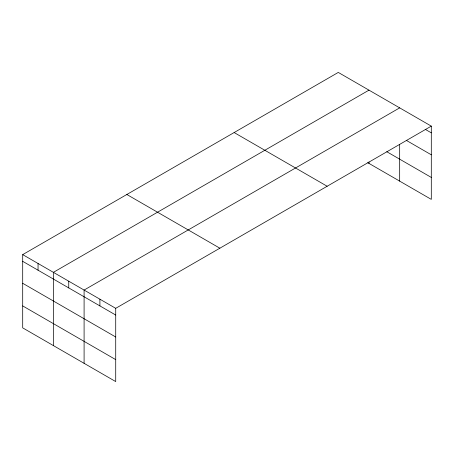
<?xml version="1.0" encoding="UTF-8"?>
<svg xmlns="http://www.w3.org/2000/svg" width="454" height="454" viewBox="0 0 454 454"><rect width="100%" height="100%" fill="white"/><g stroke="black" fill="none" stroke-linecap="round" stroke-linejoin="round"><path stroke-width="0.68" d="M367.746 162.691L431.3 199.38L431.3 126.127L338.281 72.419L22.7 254.62L22.7 327.873L115.719 381.581L115.719 308.323L22.7 254.62M368.977 90.142L53.396 272.343L53.396 345.596M399.673 107.865L84.092 290.066L84.092 363.319M115.719 308.323L431.3 126.127M425.216 129.328L431.3 132.84M406.364 140.4L431.3 154.797M386.78 151.721L431.3 177.423M234.139 132.545L327.158 186.254M126.842 194.494L219.861 248.196M22.7 261.334L115.719 315.036M22.7 283.29L115.719 336.999M22.7 305.917L115.719 359.619M399.673 144.315L399.673 181.123M368.977 161.982L368.977 163.4M99.908 299.192L99.908 305.905M68.747 281.202L68.747 287.915M38.051 263.479L38.051 270.192"/></g></svg>
